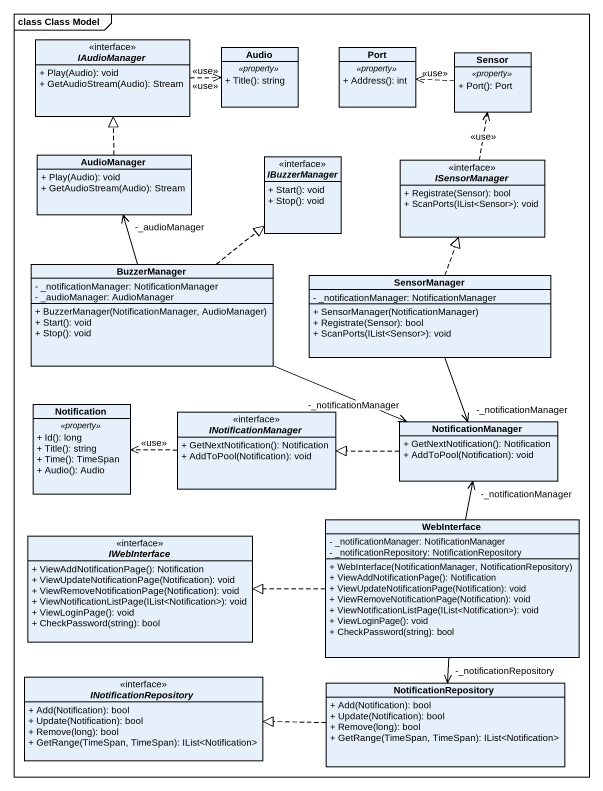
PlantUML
@startuml
mainframe class Class Model
hide circle
hide empty members
skinparam classAttributeIconSize 0
interface IAudioManager {
  + Play(Audio): void
  + GetAudioStream(Audio): Stream
}
class Audio {
  .. <<property>> ..
  + Title(): string
}
class "Port" as Port_ {
  .. <<property>> ..
  + Address(): int
}
class Sensor {
  .. <<property>> ..
  + Port(): Port
}
class AudioManager {
  + Play(Audio): void
  + GetAudioStream(Audio): Stream
}
interface IBuzzerManager {
  + Start(): void
  + Stop(): void
}
interface ISensorManager {
  + Registrate(Sensor): bool
  + ScanPorts(IList<Sensor>): void
}
class BuzzerManager {
  - _notificationManager: NotificationManager
  - _audioManager: AudioManager
  + BuzzerManager(NotificationManager, AudioManager)
  + Start(): void
  + Stop(): void
}
class SensorManager {
  - _notificationManager: NotificationManager
  + SensorManager(NotificationManager)
  + Registrate(Sensor): bool
  + ScanPorts(IList<Sensor>): void
}
class Notification {
  .. <<property>> ..
  + Id(): long
  + Title(): string
  + Time(): TimeSpan
  + Audio(): Audio
}
interface INotificationManager {
  + GetNextNotification(): Notification
  + AddToPool(Notification): void
}
class NotificationManager {
  + GetNextNotification(): Notification
  + AddToPool(Notification): void
}
interface IWebInterface {
  + ViewAddNotificationPage(): Notification
  + ViewUpdateNotificationPage(Notification): void
  + ViewRemoveNotificationPage(Notification): void
  + ViewNotificationListPage(IList<Notification>): void
  + ViewLoginPage(): void
  + CheckPassword(string): bool
}
class WebInterface {
  - _notificationManager: NotificationManager
  - _notificationRepository: NotificationRepository
  + WebInterface(NotificationManager, NotificationRepository)
  + ViewAddNotificationPage(): Notification
  + ViewUpdateNotificationPage(Notification): void
  + ViewRemoveNotificationPage(Notification): void
  + ViewNotificationListPage(IList<Notification>): void
  + ViewLoginPage(): void
  + CheckPassword(string): bool
}
interface INotificationRepository {
  + Add(Notification): bool
  + Update(Notification): bool
  + Remove(long): bool
  + GetRange(TimeSpan, TimeSpan): IList<Notification>
}
class NotificationRepository {
  + Add(Notification): bool
  + Update(Notification): bool
  + Remove(long): bool
  + GetRange(TimeSpan, TimeSpan): IList<Notification>
}
IAudioManager .right.> Audio : <<use>>
IAudioManager .right.> Audio : <<use>>
Sensor .left.> Port_ : <<use>>
AudioManager .up.|> IAudioManager
ISensorManager .up.> Sensor : <<use>>
BuzzerManager -up-> "-_audioManager" AudioManager
BuzzerManager .up.|> IBuzzerManager
BuzzerManager -right-> "-_notificationManager" NotificationManager
SensorManager .up.|> ISensorManager
SensorManager --> "-_notificationManager" NotificationManager
INotificationManager .left.> Notification : <<use>>
NotificationManager .left.|> INotificationManager
WebInterface -up-> "-_notificationManager" NotificationManager
WebInterface .left.|> IWebInterface
WebInterface --> "-_notificationRepository" NotificationRepository
NotificationRepository .left.|> INotificationRepository
@enduml
